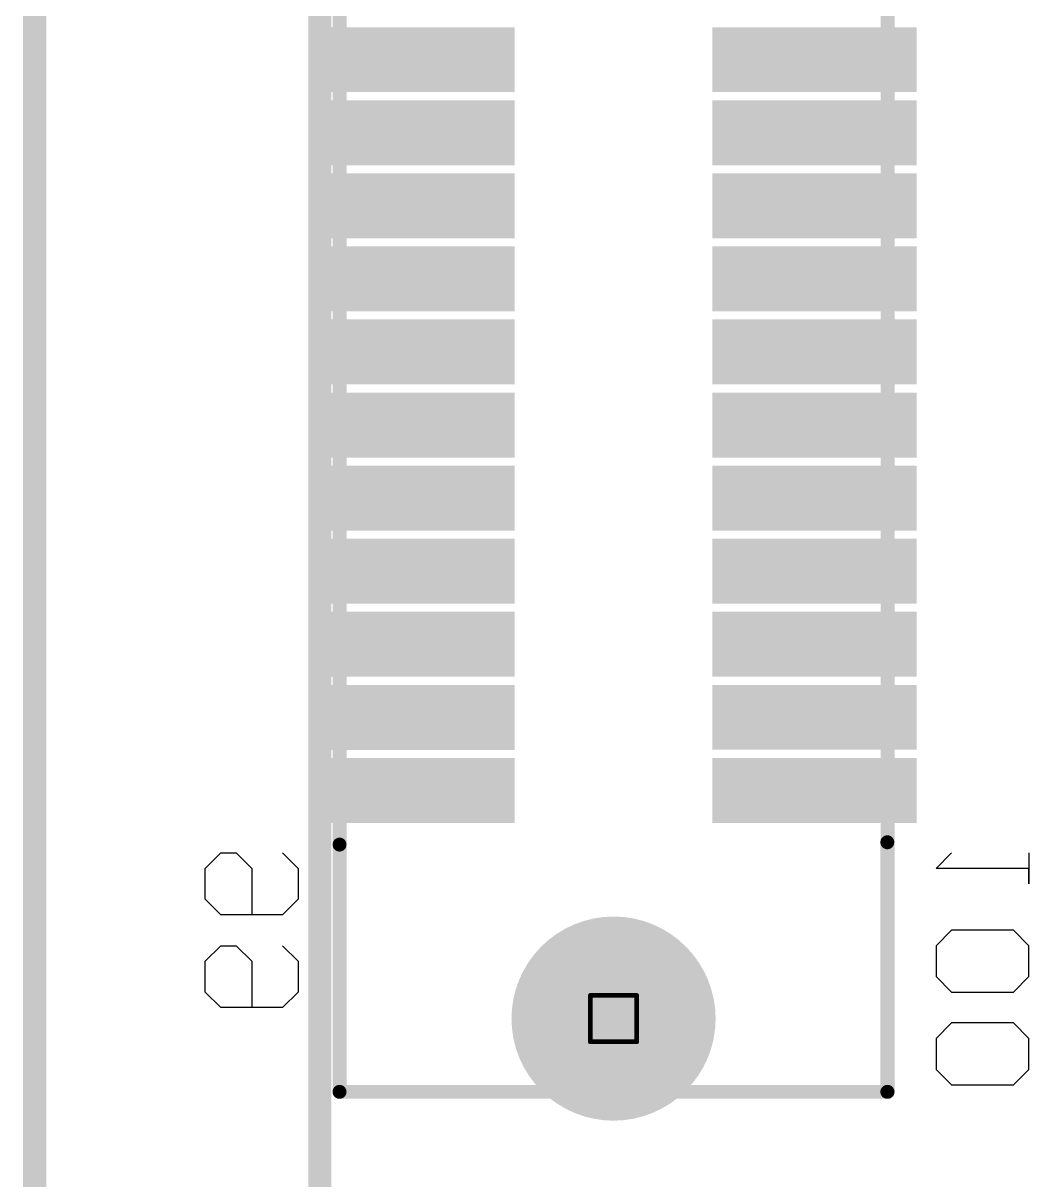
# Model space of a CAD drawing. Header units: millimetres. Extents: x 1.5 to 17.5, y 1 to 11.2.
# Drawn here: x 7.5471 to 7.9806, y 4.2093 to 4.7078 of the extents above; entities that cross this region are included whole.
import ezdxf

# ---------------------------------------------------------------- set-up
doc = ezdxf.new("R2010")
doc.units = ezdxf.units.MM
doc.header["$MEASUREMENT"] = 0
for name, color, linetype in [('BottomLayer', 5, 'Continuous'), ('BottomOverlay', 54, 'Continuous'), ('BottomPaste', 16, 'Continuous'), ('BottomSolder', 6, 'Continuous'), ('DrillDrawing', 1, 'Continuous'), ('InternalPlane1', 76, 'Continuous'), ('InternalPlane2', 16, 'Continuous'), ('Mechanical12', 56, 'Continuous'), ('Mechanical13', 56, 'Continuous'), ('Mechanical8', 56, 'Continuous'), ('MultiLayer', 9, 'Continuous'), ('PadHoleLayer', 156, 'Continuous'), ('TopLayer', 1, 'Continuous'), ('TopSolder', 216, 'Continuous')]:
    doc.layers.add(name, color=color, linetype=linetype)

# ---------------------------------------------------------------- blocks, each defined once
blk = doc.blocks.new('P___Z__SOM_B_10')
at = {"layer": 'BottomLayer', "const_width": 0.02299}
blk.add_lwpolyline([(1.989, -1.13, 1), (2.012, -1.13, 1)], format="xyb", close=True, dxfattribs=at)
at = {"layer": 'BottomLayer'}
for points in [[(1.95389, -1.23835), (1.95389, -1.21835), (1.87389, -1.23835), (1.87389, -1.21835)], [(2.12711, -1.23835), (2.12711, -1.21835), (2.04711, -1.23835), (2.04711, -1.21835)], [(1.95389, -1.26985), (1.95389, -1.24985), (1.87389, -1.26985), (1.87389, -1.24985)], [(2.12711, -1.26984), (2.12711, -1.24984), (2.04711, -1.26984), (2.04711, -1.24984)], [(1.95389, -1.30134), (1.95389, -1.28134), (1.87389, -1.30134), (1.87389, -1.28134)], [(2.12711, -1.30134), (2.12711, -1.28134), (2.04711, -1.30134), (2.04711, -1.28134)], [(1.95389, -1.33284), (1.95389, -1.31284), (1.87389, -1.33284), (1.87389, -1.31284)], [(2.12711, -1.33283), (2.12711, -1.31283), (2.04711, -1.33283), (2.04711, -1.31283)], [(1.95389, -1.36433), (1.95389, -1.34433), (1.87389, -1.36433), (1.87389, -1.34433)], [(2.12711, -1.36433), (2.12711, -1.34433), (2.04711, -1.36433), (2.04711, -1.34433)], [(1.95389, -1.39583), (1.95389, -1.37583), (1.87389, -1.39583), (1.87389, -1.37583)], [(2.12711, -1.39583), (2.12711, -1.37583), (2.04711, -1.39583), (2.04711, -1.37583)], [(1.95389, -1.42733), (1.95389, -1.40733), (1.87389, -1.42733), (1.87389, -1.40733)], [(2.12711, -1.42732), (2.12711, -1.40732), (2.04711, -1.42732), (2.04711, -1.40732)], [(1.95389, -1.45882), (1.95389, -1.43882), (1.87389, -1.45882), (1.87389, -1.43882)], [(2.12711, -1.45882), (2.12711, -1.43882), (2.04711, -1.45882), (2.04711, -1.43882)], [(1.95389, -1.49032), (1.95389, -1.47032), (1.87389, -1.49032), (1.87389, -1.47032)], [(2.12711, -1.49031), (2.12711, -1.47031), (2.04711, -1.49031), (2.04711, -1.47031)], [(1.95389, -1.52181), (1.95389, -1.50181), (1.87389, -1.52181), (1.87389, -1.50181)], [(2.12711, -1.52181), (2.12711, -1.50181), (2.04711, -1.52181), (2.04711, -1.50181)], [(1.95389, -1.55331), (1.95389, -1.53331), (1.87389, -1.55331), (1.87389, -1.53331)], [(2.12711, -1.55331), (2.12711, -1.53331), (2.04711, -1.55331), (2.04711, -1.53331)]]:
    blk.add_solid(points, dxfattribs=at)
at = {"layer": 'BottomOverlay'}
for p, q in [((1.82815, -1.10145), (1.82149, -1.10811)), ((1.85481, -1.10145), (1.82815, -1.10145)), ((1.86148, -1.10811), (1.85481, -1.10145)), ((1.82149, -1.10811), (1.82149, -1.12144)), ((1.86148, -1.12144), (1.86148, -1.10811)), ((1.82149, -1.12144), (1.82815, -1.12811)), ((1.85481, -1.12811), (1.86148, -1.12144)), ((1.82815, -1.12811), (1.85481, -1.12811)), ((2.13649, -1.14144), (2.14315, -1.13477)), ((2.14315, -1.13477), (2.16981, -1.13477)), ((2.15648, -1.15477), (2.15648, -1.13477)), ((2.16981, -1.13477), (2.17648, -1.14144)), ((1.82815, -1.14144), (1.82149, -1.1481)), ((1.85481, -1.14144), (1.82815, -1.14144)), ((1.86148, -1.1481), (1.85481, -1.14144)), ((2.13649, -1.15477), (2.13649, -1.14144)), ((2.17648, -1.14144), (2.17648, -1.15477)), ((1.82149, -1.1481), (1.82149, -1.16143)), ((1.86148, -1.16143), (1.86148, -1.1481)), ((2.14315, -1.16143), (2.13649, -1.15477)), ((2.16315, -1.16143), (2.15648, -1.15477)), ((2.17648, -1.15477), (2.16981, -1.16143)), ((1.82149, -1.16143), (1.82815, -1.16809)), ((1.85481, -1.16809), (1.86148, -1.16143)), ((2.16981, -1.16143), (2.16315, -1.16143)), ((1.82815, -1.16809), (1.85481, -1.16809)), ((2.13649, -1.18142), (2.14315, -1.17476)), ((2.14315, -1.17476), (2.16981, -1.17476)), ((2.15648, -1.19475), (2.15648, -1.17476)), ((2.16981, -1.17476), (2.17648, -1.18142)), ((2.13649, -1.19475), (2.13649, -1.18142)), ((2.17648, -1.18142), (2.17648, -1.19475)), ((1.82149, -1.20142), (1.82149, -1.18809)), ((1.82149, -1.18809), (1.82149, -1.19475)), ((1.82149, -1.19475), (1.86148, -1.19475)), ((1.86148, -1.19475), (1.85481, -1.20142)), ((2.14315, -1.20142), (2.13649, -1.19475)), ((2.16315, -1.20142), (2.15648, -1.19475)), ((2.17648, -1.19475), (2.16981, -1.20142)), ((2.16981, -1.20142), (2.16315, -1.20142))]:
    blk.add_line(p, q, dxfattribs=at)
for points, const_width in [([(2.25, 0), (2.25, -4)], 0.01), ([(2.11861, -1.09842), (1.8825, -1.09842)], 0.006), ([(1.8825, -1.09842), (1.8825, -1.206)], 0.006), ([(2.11861, -1.09842), (2.11861, -1.205)], 0.006)]:
    blk.add_lwpolyline(points, dxfattribs=dict(at, const_width=const_width))
at = {"layer": 'BottomOverlay', "const_width": 0.003}
for points in [[(1.881, -1.09842, 1), (1.884, -1.09842, 1)], [(1.881, -1.09842, 1), (1.884, -1.09842, 1)], [(2.11711, -1.09842, 1), (2.12011, -1.09842, 1)], [(2.11711, -1.09842, 1), (2.12011, -1.09842, 1)], [(1.881, -1.206, 1), (1.884, -1.206, 1)], [(2.11711, -1.205, 1), (2.12011, -1.205, 1)]]:
    blk.add_lwpolyline(points, format="xyb", close=True, dxfattribs=at)
at = {"layer": 'BottomPaste'}
for points in [[(1.95389, -1.23835), (1.95389, -1.21835), (1.87389, -1.23835), (1.87389, -1.21835)], [(2.12711, -1.23835), (2.12711, -1.21835), (2.04711, -1.23835), (2.04711, -1.21835)], [(1.95389, -1.26985), (1.95389, -1.24985), (1.87389, -1.26985), (1.87389, -1.24985)], [(2.12711, -1.26984), (2.12711, -1.24984), (2.04711, -1.26984), (2.04711, -1.24984)], [(1.95389, -1.30134), (1.95389, -1.28134), (1.87389, -1.30134), (1.87389, -1.28134)], [(2.12711, -1.30134), (2.12711, -1.28134), (2.04711, -1.30134), (2.04711, -1.28134)], [(1.95389, -1.33284), (1.95389, -1.31284), (1.87389, -1.33284), (1.87389, -1.31284)], [(2.12711, -1.33283), (2.12711, -1.31283), (2.04711, -1.33283), (2.04711, -1.31283)], [(1.95389, -1.36433), (1.95389, -1.34433), (1.87389, -1.36433), (1.87389, -1.34433)], [(2.12711, -1.36433), (2.12711, -1.34433), (2.04711, -1.36433), (2.04711, -1.34433)], [(1.95389, -1.39583), (1.95389, -1.37583), (1.87389, -1.39583), (1.87389, -1.37583)], [(2.12711, -1.39583), (2.12711, -1.37583), (2.04711, -1.39583), (2.04711, -1.37583)], [(1.95389, -1.42733), (1.95389, -1.40733), (1.87389, -1.42733), (1.87389, -1.40733)], [(2.12711, -1.42732), (2.12711, -1.40732), (2.04711, -1.42732), (2.04711, -1.40732)], [(1.95389, -1.45882), (1.95389, -1.43882), (1.87389, -1.45882), (1.87389, -1.43882)], [(2.12711, -1.45882), (2.12711, -1.43882), (2.04711, -1.45882), (2.04711, -1.43882)], [(1.95389, -1.49032), (1.95389, -1.47032), (1.87389, -1.49032), (1.87389, -1.47032)], [(2.12711, -1.49031), (2.12711, -1.47031), (2.04711, -1.49031), (2.04711, -1.47031)], [(1.95389, -1.52181), (1.95389, -1.50181), (1.87389, -1.52181), (1.87389, -1.50181)], [(2.12711, -1.52181), (2.12711, -1.50181), (2.04711, -1.52181), (2.04711, -1.50181)], [(1.95389, -1.55331), (1.95389, -1.53331), (1.87389, -1.55331), (1.87389, -1.53331)], [(2.12711, -1.55331), (2.12711, -1.53331), (2.04711, -1.55331), (2.04711, -1.53331)]]:
    blk.add_solid(points, dxfattribs=at)
at = {"layer": 'BottomSolder', "const_width": 0.02699}
blk.add_lwpolyline([(1.987, -1.13, 1), (2.014, -1.13, 1)], format="xyb", close=True, dxfattribs=at)
at = {"layer": 'BottomSolder'}
for points in [[(1.95789, -1.24235), (1.95789, -1.21435), (1.86989, -1.24235), (1.86989, -1.21435)], [(2.13111, -1.24235), (2.13111, -1.21435), (2.04311, -1.24235), (2.04311, -1.21435)], [(1.95789, -1.27385), (1.95789, -1.24585), (1.86989, -1.27385), (1.86989, -1.24585)], [(2.13111, -1.27384), (2.13111, -1.24584), (2.04311, -1.27384), (2.04311, -1.24584)], [(1.95789, -1.30534), (1.95789, -1.27734), (1.86989, -1.30534), (1.86989, -1.27734)], [(2.13111, -1.30534), (2.13111, -1.27734), (2.04311, -1.30534), (2.04311, -1.27734)], [(1.95789, -1.33684), (1.95789, -1.30884), (1.86989, -1.33684), (1.86989, -1.30884)], [(2.13111, -1.33683), (2.13111, -1.30883), (2.04311, -1.33683), (2.04311, -1.30883)], [(1.95789, -1.36833), (1.95789, -1.34033), (1.86989, -1.36833), (1.86989, -1.34033)], [(2.13111, -1.36833), (2.13111, -1.34033), (2.04311, -1.36833), (2.04311, -1.34033)], [(1.95789, -1.39983), (1.95789, -1.37183), (1.86989, -1.39983), (1.86989, -1.37183)], [(2.13111, -1.39983), (2.13111, -1.37183), (2.04311, -1.39983), (2.04311, -1.37183)], [(1.95789, -1.43133), (1.95789, -1.40333), (1.86989, -1.43133), (1.86989, -1.40333)], [(2.13111, -1.43132), (2.13111, -1.40332), (2.04311, -1.43132), (2.04311, -1.40332)], [(1.95789, -1.46282), (1.95789, -1.43482), (1.86989, -1.46282), (1.86989, -1.43482)], [(2.13111, -1.46282), (2.13111, -1.43482), (2.04311, -1.46282), (2.04311, -1.43482)], [(1.95789, -1.49432), (1.95789, -1.46632), (1.86989, -1.49432), (1.86989, -1.46632)], [(2.13111, -1.49431), (2.13111, -1.46631), (2.04311, -1.49431), (2.04311, -1.46631)], [(1.95789, -1.52581), (1.95789, -1.49781), (1.86989, -1.52581), (1.86989, -1.49781)], [(2.13111, -1.52581), (2.13111, -1.49781), (2.04311, -1.52581), (2.04311, -1.49781)], [(1.95789, -1.55731), (1.95789, -1.52931), (1.86989, -1.55731), (1.86989, -1.52931)], [(2.13111, -1.55731), (2.13111, -1.52931), (2.04311, -1.55731), (2.04311, -1.52931)]]:
    blk.add_solid(points, dxfattribs=at)
at = {"layer": 'InternalPlane1', "const_width": 0.044}
blk.add_lwpolyline([(1.9785, -1.13, 1), (2.0225, -1.13, 1)], format="xyb", close=True, dxfattribs=at)
at = {"layer": 'InternalPlane2', "const_width": 0.044}
blk.add_lwpolyline([(1.9785, -1.13, 1), (2.0225, -1.13, 1)], format="xyb", close=True, dxfattribs=at)
at = {"layer": 'Mechanical12', "const_width": 0.01}
for points in [[(2.0005, -1.12), (2.0005, -1.14)], [(2.0105, -1.13), (1.9905, -1.13)]]:
    blk.add_lwpolyline(points, dxfattribs=at)
at = {"layer": 'Mechanical12', "const_width": 0.005}
for points in [[(1.998, -1.12, 1), (2.003, -1.12, 1)], [(1.988, -1.13, 1), (1.993, -1.13, 1)], [(2.008, -1.13, 1), (2.013, -1.13, 1)], [(1.998, -1.14, 1), (2.003, -1.14, 1)]]:
    blk.add_lwpolyline(points, format="xyb", close=True, dxfattribs=at)
at = {"layer": 'Mechanical13', "const_width": 0.006}
for points in [[(2.11861, -1.09842), (1.88239, -1.09842)], [(1.88239, -1.09842), (1.88239, -2.90157)], [(2.11861, -1.09842), (2.11861, -2.90157)]]:
    blk.add_lwpolyline(points, dxfattribs=at)
at = {"layer": 'Mechanical13', "const_width": 0.003}
for points in [[(1.88089, -1.09842, 1), (1.88389, -1.09842, 1)], [(1.88089, -1.09842, 1), (1.88389, -1.09842, 1)], [(2.11711, -1.09842, 1), (2.12011, -1.09842, 1)], [(2.11711, -1.09842, 1), (2.12011, -1.09842, 1)]]:
    blk.add_lwpolyline(points, format="xyb", close=True, dxfattribs=at)
at = {"layer": 'MultiLayer', "const_width": 0.02299}
blk.add_lwpolyline([(1.989, -1.13, 1), (2.012, -1.13, 1)], format="xyb", close=True, dxfattribs=at)
at = {"layer": 'PadHoleLayer', "const_width": 0.024}
blk.add_lwpolyline([(1.9885, -1.13, 1), (2.0125, -1.13, 1)], format="xyb", close=True, dxfattribs=at)
at = {"layer": 'TopLayer', "const_width": 0.02299}
blk.add_lwpolyline([(1.989, -1.13, 1), (2.012, -1.13, 1)], format="xyb", close=True, dxfattribs=at)
at = {"layer": 'TopSolder', "const_width": 0.02699}
blk.add_lwpolyline([(1.987, -1.13, 1), (2.014, -1.13, 1)], format="xyb", close=True, dxfattribs=at)

msp = doc.modelspace()

# ---------------------------------------------------------------- linework, layer by layer
at = {"layer": 'DrillDrawing', "const_width": 0.002}
for points in [[(7.79161, 4.28878), (7.81161, 4.28878)], [(7.79161, 4.26878), (7.79161, 4.28878)], [(7.81161, 4.26878), (7.81161, 4.28878)], [(7.79161, 4.26878), (7.81161, 4.26878)]]:
    msp.add_lwpolyline(points, dxfattribs=at)
at = {"layer": 'DrillDrawing', "const_width": 0.001}
for points in [[(7.79111, 4.28878, 1), (7.79211, 4.28878, 1)], [(7.79111, 4.28878, 1), (7.79211, 4.28878, 1)], [(7.81111, 4.28878, 1), (7.81211, 4.28878, 1)], [(7.81111, 4.28878, 1), (7.81211, 4.28878, 1)], [(7.79111, 4.26878, 1), (7.79211, 4.26878, 1)], [(7.79111, 4.26878, 1), (7.79211, 4.26878, 1)], [(7.81111, 4.26878, 1), (7.81211, 4.26878, 1)], [(7.81111, 4.26878, 1), (7.81211, 4.26878, 1)]]:
    msp.add_lwpolyline(points, format="xyb", close=True, dxfattribs=at)
at = {"layer": 'Mechanical8', "const_width": 0.01}
msp.add_lwpolyline([(7.675, 3.59), (7.675, 7.28327)], dxfattribs=at)

# ---------------------------------------------------------------- block references
at = {"rotation": 180}
msp.add_blockref('P___Z__SOM_B_10', (9.80211, 3.14878), dxfattribs=at)

doc.saveas('drawing.dxf')
